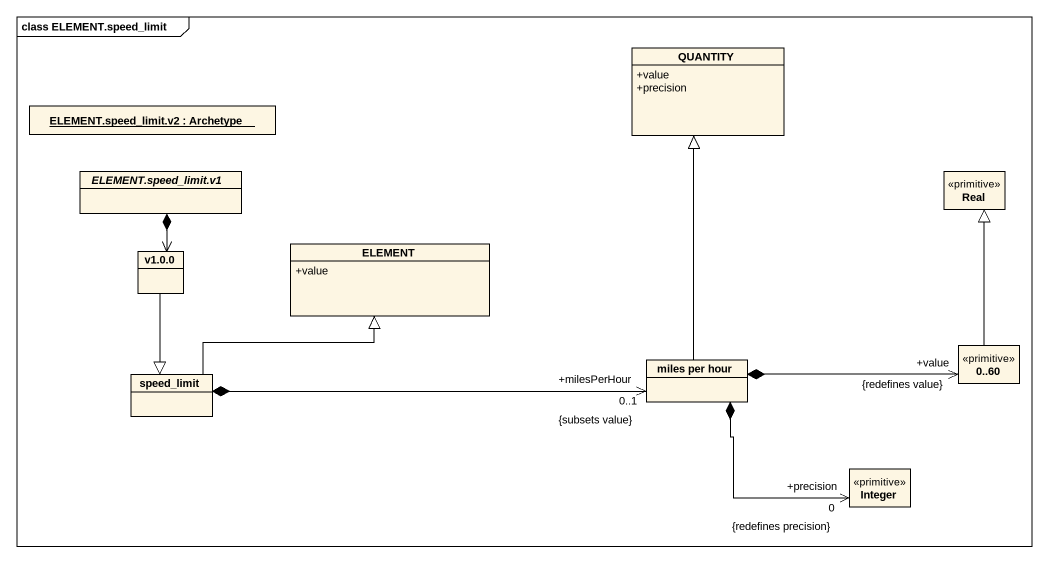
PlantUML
@startuml
mainframe class ELEMENT.speed_limit
hide circle
hide empty members
skinparam classAttributeIconSize 0
class QUANTITY {
  +value
  +precision
}
object "ELEMENT.speed_limit.v2 : Archetype" as ELEMENT_speed_limit_v2
abstract class "ELEMENT.speed_limit.v1" as ELEMENT_speed_limit_v1
class Real <<primitive>>
class "v1.0.0" as v1_0_0
class ELEMENT {
  +value
}
class "0..60" as c0_60 <<primitive>>
class speed_limit
class "miles per hour" as miles_per_hour
class Integer <<primitive>>
ELEMENT_speed_limit_v1 *--> v1_0_0
v1_0_0 --|> speed_limit
c0_60 -up-|> Real
c0_60 "+value\n{redefines value}" <-left-* miles_per_hour
speed_limit -right-|> ELEMENT
speed_limit *-right-> "+milesPerHour\n0..1\n{subsets value}" miles_per_hour
miles_per_hour -up-|> QUANTITY
miles_per_hour *-right-> "+precision\n0\n{redefines precision}" Integer
@enduml
